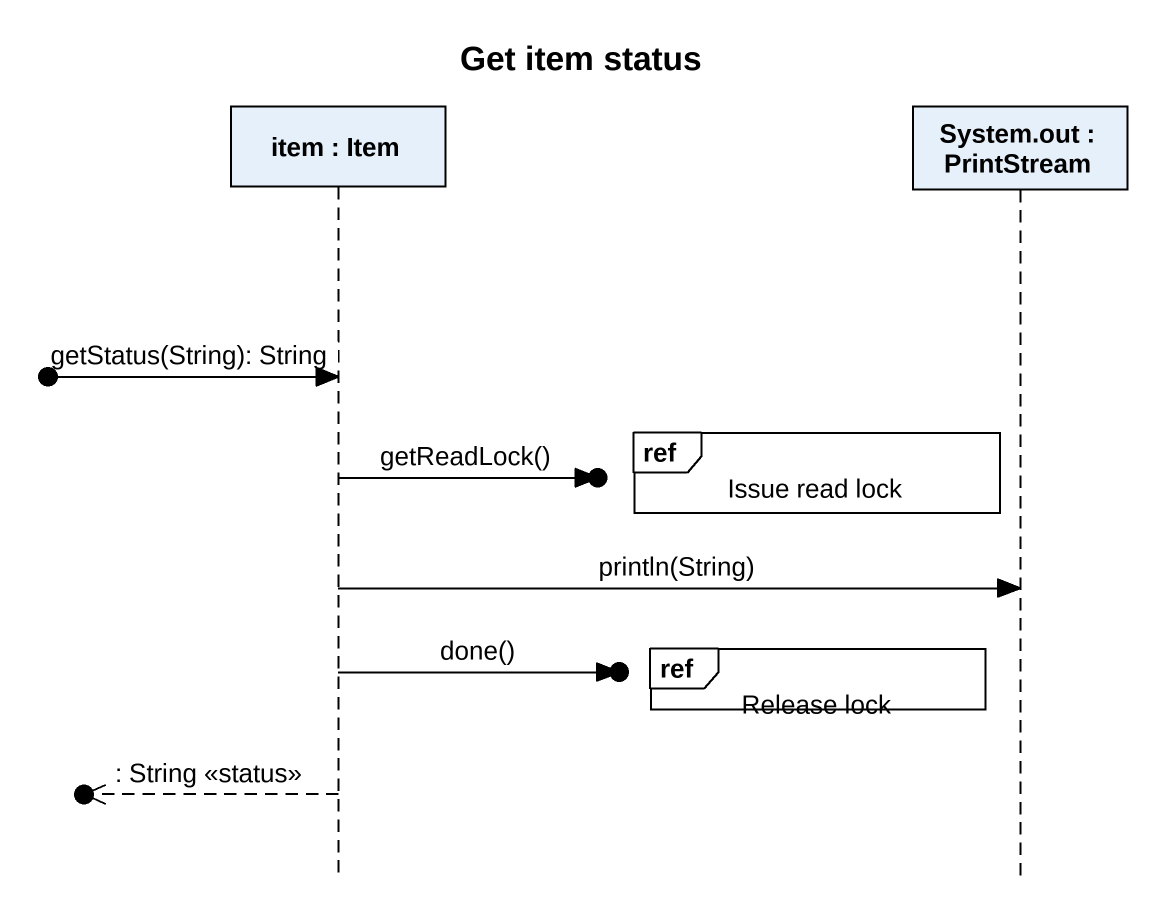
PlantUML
@startuml
title Get item status
hide footbox
participant "item : Item" as item
participant "System.out : PrintStream" as System_out

[o-> item : getStatus(String): String
ref over System_out : Issue read lock
item ->o] : getReadLock()
item -> System_out : println(String)
ref over System_out : Release lock
item ->o] : done()
[o<<-- item : : String <<status>>
@enduml
